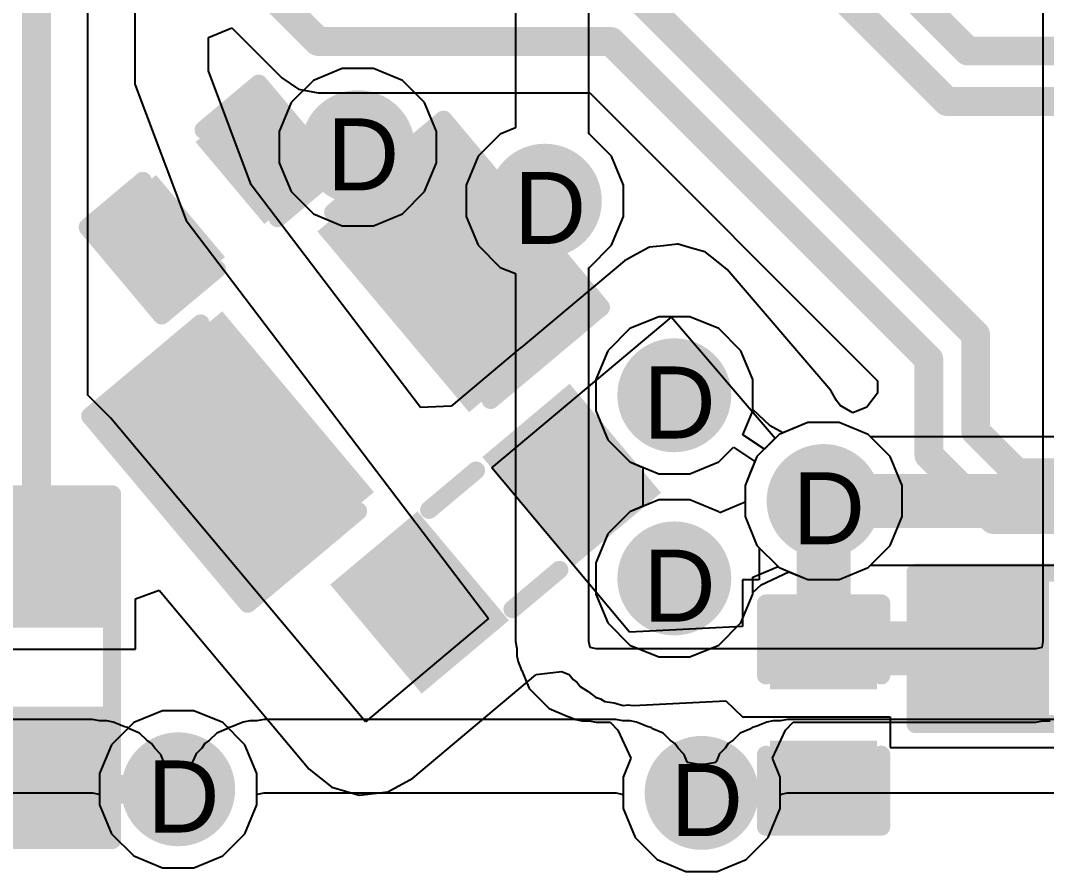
# Model space of a CAD drawing. Header units: inches. Extents: x 0 to 5032, y 0 to 5323.
# Drawn here: x 162.31 to 169.54, y 29.67 to 35.67 of the extents above; entities that cross this region are included whole.
import ezdxf

# ---------------------------------------------------------------- set-up
doc = ezdxf.new("R2010")
doc.units = ezdxf.units.IN
for name, color, linetype in [('Bottom Layer', 5, 'Continuous'), ('Bottom Solder', 6, 'Continuous'), ('Drill Drawing', 1, 'Continuous'), ('Layer 1', 16, 'Continuous'), ('Layer 2', 76, 'Continuous'), ('Top Layer', 1, 'Continuous'), ('Top Overlay', 2, 'Continuous'), ('Top Paste', 8, 'Continuous'), ('Top Solder', 216, 'Continuous'), ('Via Holes', 16, 'Continuous')]:
    doc.layers.add(name, color=color, linetype=linetype)
doc.styles.add('Arial', font='', dxfattribs={"height": 0.2})
doc.styles.get('Arial').set_extended_font_data('Arial')

# ---------------------------------------------------------------- blocks, each defined once
blk = doc.blocks.new('IND_0603__1608_M_______27')
at = {"layer": 'Top Layer'}
for points in [[(-1, 0.4), (-0.4, 0.4), (-0.4, -0.4), (-1, -0.4)], [(0.4, 0.4), (1, 0.4), (1, -0.4), (0.4, -0.4)]]:
    blk.add_hatch(color=1, dxfattribs=at).paths.add_polyline_path(points)
at = {"layer": 'Top Paste'}
for points in [[(-1, 0.4), (-0.4, 0.4), (-0.4, -0.4), (-1, -0.4)], [(0.4, 0.4), (1, 0.4), (1, -0.4), (0.4, -0.4)]]:
    blk.add_hatch(color=8, dxfattribs=at).paths.add_polyline_path(points)
at = {"layer": 'Top Solder'}
for points in [[(-1.1016, 0.5016), (-0.2984, 0.5016), (-0.2984, -0.5016), (-1.1016, -0.5016)], [(0.2984, 0.5016), (1.1016, 0.5016), (1.1016, -0.5016), (0.2984, -0.5016)]]:
    blk.add_hatch(color=216, dxfattribs=at).paths.add_polyline_path(points)
at = {"layer": 'Top Overlay'}
for points in [[(0.2286, 0.4572, 0.127, 0.127, 0), (-0.2032, 0.4572, 0.127, 0.127, 0)], [(0.2286, -0.4572, 0.127, 0.127, 0), (-0.2032, -0.4572, 0.127, 0.127, 0)]]:
    blk.add_lwpolyline(points, format="xyseb", dxfattribs=at)
for points in [[(-0.235, 0.4572, 0.0635, 0.0635, 1), (-0.1715, 0.4572, 0.0635, 0.0635, 1)], [(0.1968, 0.4572, 0.0635, 0.0635, 1), (0.2604, 0.4572, 0.0635, 0.0635, 1)], [(-0.2349, -0.4572, 0.0635, 0.0635, 1), (-0.1714, -0.4572, 0.0635, 0.0635, 1)], [(0.1968, -0.4572, 0.0635, 0.0635, 1), (0.2604, -0.4572, 0.0635, 0.0635, 1)]]:
    blk.add_lwpolyline(points, format="xyseb", close=True, dxfattribs=at)
blk = doc.blocks.new('C___0402_28')
at = {"layer": 'Top Layer'}
for points in [[(-0.6985, -0.3175), (-0.6985, 0.3175), (-0.2413, 0.3175), (-0.2413, -0.3175)], [(0.2413, -0.3175), (0.2413, 0.3175), (0.6985, 0.3175), (0.6985, -0.3175)]]:
    blk.add_hatch(color=1, dxfattribs=at).paths.add_polyline_path(points)
at = {"layer": 'Top Paste'}
for points in [[(-0.6985, -0.3175), (-0.6985, 0.3175), (-0.2413, 0.3175), (-0.2413, -0.3175)], [(0.2413, -0.3175), (0.2413, 0.3175), (0.6985, 0.3175), (0.6985, -0.3175)]]:
    blk.add_hatch(color=8, dxfattribs=at).paths.add_polyline_path(points)
at = {"layer": 'Top Solder'}
for points in [[(-0.7585, -0.3775), (-0.7585, 0.3775), (-0.1813, 0.3775), (-0.1813, -0.3775)], [(0.1813, -0.3775), (0.1813, 0.3775), (0.7585, 0.3775), (0.7585, -0.3775)]]:
    blk.add_hatch(color=216, dxfattribs=at).paths.add_polyline_path(points)
at = {"layer": 'Top Overlay'}
for points in [[(-0.7874, 0.4064, 0.127, 0.127, 0), (-0.7874, -0.4064, 0.127, 0.127, 0)], [(-0.7874, 0.4064, 0.127, 0.127, 0), (-0.2794, 0.4064, 0.127, 0.127, 0)], [(0.2794, 0.4064, 0.127, 0.127, 0), (0.7874, 0.4064, 0.127, 0.127, 0)], [(0.7874, 0.4064, 0.127, 0.127, 0), (0.7874, -0.4064, 0.127, 0.127, 0)], [(-0.7874, -0.4064, 0.127, 0.127, 0), (-0.2794, -0.4064, 0.127, 0.127, 0)], [(0.2794, -0.4064, 0.127, 0.127, 0), (0.7874, -0.4064, 0.127, 0.127, 0)]]:
    blk.add_lwpolyline(points, format="xyseb", dxfattribs=at)
for points in [[(-0.8191, 0.4064, 0.0635, 0.0635, 1), (-0.7556, 0.4064, 0.0635, 0.0635, 1)], [(-0.8191, 0.4064, 0.0635, 0.0635, 1), (-0.7556, 0.4064, 0.0635, 0.0635, 1)], [(-0.3111, 0.4064, 0.0635, 0.0635, 1), (-0.2477, 0.4064, 0.0635, 0.0635, 1)], [(0.2477, 0.4064, 0.0635, 0.0635, 1), (0.3111, 0.4064, 0.0635, 0.0635, 1)], [(0.7556, 0.4064, 0.0635, 0.0635, 1), (0.8191, 0.4064, 0.0635, 0.0635, 1)], [(0.7556, 0.4064, 0.0635, 0.0635, 1), (0.8191, 0.4064, 0.0635, 0.0635, 1)], [(-0.8191, -0.4064, 0.0635, 0.0635, 1), (-0.7556, -0.4064, 0.0635, 0.0635, 1)], [(-0.8191, -0.4064, 0.0635, 0.0635, 1), (-0.7556, -0.4064, 0.0635, 0.0635, 1)], [(-0.3111, -0.4064, 0.0635, 0.0635, 1), (-0.2477, -0.4064, 0.0635, 0.0635, 1)], [(0.2477, -0.4064, 0.0635, 0.0635, 1), (0.3111, -0.4064, 0.0635, 0.0635, 1)], [(0.7556, -0.4064, 0.0635, 0.0635, 1), (0.8191, -0.4064, 0.0635, 0.0635, 1)], [(0.7556, -0.4064, 0.0635, 0.0635, 1), (0.8191, -0.4064, 0.0635, 0.0635, 1)]]:
    blk.add_lwpolyline(points, format="xyseb", close=True, dxfattribs=at)
blk = doc.blocks.new('C___0402_42')
at = {"layer": 'Top Layer'}
for points in [[(-0.6985, -0.3175), (-0.6985, 0.3175), (-0.2413, 0.3175), (-0.2413, -0.3175)], [(0.2413, -0.3175), (0.2413, 0.3175), (0.6985, 0.3175), (0.6985, -0.3175)]]:
    blk.add_hatch(color=1, dxfattribs=at).paths.add_polyline_path(points)
at = {"layer": 'Top Paste'}
for points in [[(-0.6985, -0.3175), (-0.6985, 0.3175), (-0.2413, 0.3175), (-0.2413, -0.3175)], [(0.2413, -0.3175), (0.2413, 0.3175), (0.6985, 0.3175), (0.6985, -0.3175)]]:
    blk.add_hatch(color=8, dxfattribs=at).paths.add_polyline_path(points)
at = {"layer": 'Top Solder'}
for points in [[(-0.7585, -0.3775), (-0.7585, 0.3775), (-0.1813, 0.3775), (-0.1813, -0.3775)], [(0.1813, -0.3775), (0.1813, 0.3775), (0.7585, 0.3775), (0.7585, -0.3775)]]:
    blk.add_hatch(color=216, dxfattribs=at).paths.add_polyline_path(points)
at = {"layer": 'Top Overlay'}
for points in [[(-0.7874, -0.4064, 0.127, 0.127, 0), (-0.7874, 0.4064, 0.127, 0.127, 0)], [(-0.2794, 0.4064, 0.127, 0.127, 0), (-0.7874, 0.4064, 0.127, 0.127, 0)], [(0.7874, 0.4064, 0.127, 0.127, 0), (0.2794, 0.4064, 0.127, 0.127, 0)], [(0.7874, -0.4064, 0.127, 0.127, 0), (0.7874, 0.4064, 0.127, 0.127, 0)], [(-0.2794, -0.4064, 0.127, 0.127, 0), (-0.7874, -0.4064, 0.127, 0.127, 0)], [(0.7874, -0.4064, 0.127, 0.127, 0), (0.2794, -0.4064, 0.127, 0.127, 0)]]:
    blk.add_lwpolyline(points, format="xyseb", dxfattribs=at)
for points in [[(-0.8191, 0.4064, 0.0635, 0.0635, 1), (-0.7556, 0.4064, 0.0635, 0.0635, 1)], [(-0.8191, 0.4064, 0.0635, 0.0635, 1), (-0.7556, 0.4064, 0.0635, 0.0635, 1)], [(-0.3111, 0.4064, 0.0635, 0.0635, 1), (-0.2477, 0.4064, 0.0635, 0.0635, 1)], [(0.2476, 0.4064, 0.0635, 0.0635, 1), (0.3111, 0.4064, 0.0635, 0.0635, 1)], [(0.7556, 0.4064, 0.0635, 0.0635, 1), (0.8191, 0.4064, 0.0635, 0.0635, 1)], [(0.7556, 0.4064, 0.0635, 0.0635, 1), (0.8191, 0.4064, 0.0635, 0.0635, 1)], [(-0.8191, -0.4064, 0.0635, 0.0635, 1), (-0.7556, -0.4064, 0.0635, 0.0635, 1)], [(-0.8191, -0.4064, 0.0635, 0.0635, 1), (-0.7556, -0.4064, 0.0635, 0.0635, 1)], [(-0.3111, -0.4064, 0.0635, 0.0635, 1), (-0.2477, -0.4064, 0.0635, 0.0635, 1)], [(0.2477, -0.4064, 0.0635, 0.0635, 1), (0.3111, -0.4064, 0.0635, 0.0635, 1)], [(0.7556, -0.4064, 0.0635, 0.0635, 1), (0.8191, -0.4064, 0.0635, 0.0635, 1)], [(0.7556, -0.4064, 0.0635, 0.0635, 1), (0.8191, -0.4064, 0.0635, 0.0635, 1)]]:
    blk.add_lwpolyline(points, format="xyseb", close=True, dxfattribs=at)
blk = doc.blocks.new('C___0805_43')
at = {"layer": 'Top Layer'}
for points in [[(-1.524, 0.762), (-0.508, 0.762), (-0.508, -0.762), (-1.524, -0.762)], [(0.508, 0.762), (1.524, 0.762), (1.524, -0.762), (0.508, -0.762)]]:
    blk.add_hatch(color=1, dxfattribs=at).paths.add_polyline_path(points)
at = {"layer": 'Top Paste'}
for points in [[(-1.524, 0.762), (-0.508, 0.762), (-0.508, -0.762), (-1.524, -0.762)], [(0.508, 0.762), (1.524, 0.762), (1.524, -0.762), (0.508, -0.762)]]:
    blk.add_hatch(color=8, dxfattribs=at).paths.add_polyline_path(points)
at = {"layer": 'Top Solder'}
for points in [[(-1.594, 0.832), (-0.438, 0.832), (-0.438, -0.832), (-1.594, -0.832)], [(0.438, 0.832), (1.594, 0.832), (1.594, -0.832), (0.438, -0.832)]]:
    blk.add_hatch(color=216, dxfattribs=at).paths.add_polyline_path(points)
at = {"layer": 'Top Overlay'}
for points in [[(-0.6096, 0.8636, 0.127, 0.127, 0), (-1.6256, 0.8636, 0.127, 0.127, 0)], [(-1.6256, -0.8636, 0.127, 0.127, 0), (-1.6256, 0.8636, 0.127, 0.127, 0)], [(1.6256, 0.8636, 0.127, 0.127, 0), (0.6096, 0.8636, 0.127, 0.127, 0)], [(1.6256, -0.8636, 0.127, 0.127, 0), (1.6256, 0.8636, 0.127, 0.127, 0)], [(-0.6096, -0.8636, 0.127, 0.127, 0), (-1.6256, -0.8636, 0.127, 0.127, 0)], [(1.6256, -0.8636, 0.127, 0.127, 0), (0.6096, -0.8636, 0.127, 0.127, 0)]]:
    blk.add_lwpolyline(points, format="xyseb", dxfattribs=at)
for points in [[(-1.6573, 0.8636, 0.0635, 0.0635, 1), (-1.5938, 0.8636, 0.0635, 0.0635, 1)], [(-1.6573, 0.8636, 0.0635, 0.0635, 1), (-1.5938, 0.8636, 0.0635, 0.0635, 1)], [(-0.6413, 0.8636, 0.0635, 0.0635, 1), (-0.5778, 0.8636, 0.0635, 0.0635, 1)], [(0.5778, 0.8636, 0.0635, 0.0635, 1), (0.6413, 0.8636, 0.0635, 0.0635, 1)], [(1.5938, 0.8636, 0.0635, 0.0635, 1), (1.6574, 0.8636, 0.0635, 0.0635, 1)], [(1.5938, 0.8636, 0.0635, 0.0635, 1), (1.6574, 0.8636, 0.0635, 0.0635, 1)], [(-1.6574, -0.8636, 0.0635, 0.0635, 1), (-1.5938, -0.8636, 0.0635, 0.0635, 1)], [(-1.6574, -0.8636, 0.0635, 0.0635, 1), (-1.5938, -0.8636, 0.0635, 0.0635, 1)], [(-0.6413, -0.8636, 0.0635, 0.0635, 1), (-0.5778, -0.8636, 0.0635, 0.0635, 1)], [(0.5778, -0.8636, 0.0635, 0.0635, 1), (0.6413, -0.8636, 0.0635, 0.0635, 1)], [(1.5938, -0.8636, 0.0635, 0.0635, 1), (1.6573, -0.8636, 0.0635, 0.0635, 1)], [(1.5938, -0.8636, 0.0635, 0.0635, 1), (1.6573, -0.8636, 0.0635, 0.0635, 1)]]:
    blk.add_lwpolyline(points, format="xyseb", close=True, dxfattribs=at)
blk = doc.blocks.new('R___0603_82')
at = {"layer": 'Top Layer'}
for points in [[(-0.381, 0.4445), (-0.381, -0.4445), (-1.143, -0.4445), (-1.143, 0.4445)], [(1.143, 0.4445), (1.143, -0.4445), (0.381, -0.4445), (0.381, 0.4445)]]:
    blk.add_hatch(color=1, dxfattribs=at).paths.add_polyline_path(points)
at = {"layer": 'Top Paste'}
for points in [[(-0.381, 0.4445), (-0.381, -0.4445), (-1.143, -0.4445), (-1.143, 0.4445)], [(1.143, 0.4445), (1.143, -0.4445), (0.381, -0.4445), (0.381, 0.4445)]]:
    blk.add_hatch(color=8, dxfattribs=at).paths.add_polyline_path(points)
at = {"layer": 'Top Solder'}
for points in [[(-0.2794, 0.5461), (-0.2794, -0.5461), (-1.2446, -0.5461), (-1.2446, 0.5461)], [(1.2446, 0.5461), (1.2446, -0.5461), (0.2794, -0.5461), (0.2794, 0.5461)]]:
    blk.add_hatch(color=216, dxfattribs=at).paths.add_polyline_path(points)
at = {"layer": 'Top Overlay'}
for points in [[(-1.2192, 0.5334, 0.127, 0.127, 0), (1.2192, 0.5334, 0.127, 0.127, 0)], [(-1.2192, -0.5334, 0.127, 0.127, 0), (-1.2192, 0.5334, 0.127, 0.127, 0)], [(1.2192, -0.5334, 0.127, 0.127, 0), (1.2192, 0.5334, 0.127, 0.127, 0)], [(-1.2192, -0.5334, 0.127, 0.127, 0), (1.2192, -0.5334, 0.127, 0.127, 0)]]:
    blk.add_lwpolyline(points, format="xyseb", dxfattribs=at)
for points in [[(-1.25095, 0.5334, 0.0635, 0.0635, 1), (-1.18745, 0.5334, 0.0635, 0.0635, 1)], [(-1.25095, 0.5334, 0.0635, 0.0635, 1), (-1.18745, 0.5334, 0.0635, 0.0635, 1)], [(1.18745, 0.5334, 0.0635, 0.0635, 1), (1.25095, 0.5334, 0.0635, 0.0635, 1)], [(1.18745, 0.5334, 0.0635, 0.0635, 1), (1.25095, 0.5334, 0.0635, 0.0635, 1)], [(-1.25095, -0.5334, 0.0635, 0.0635, 1), (-1.18745, -0.5334, 0.0635, 0.0635, 1)], [(-1.25095, -0.5334, 0.0635, 0.0635, 1), (-1.18745, -0.5334, 0.0635, 0.0635, 1)], [(1.18745, -0.5334, 0.0635, 0.0635, 1), (1.25095, -0.5334, 0.0635, 0.0635, 1)], [(1.18745, -0.5334, 0.0635, 0.0635, 1), (1.25095, -0.5334, 0.0635, 0.0635, 1)]]:
    blk.add_lwpolyline(points, format="xyseb", close=True, dxfattribs=at)
blk = doc.blocks.new('R___0603_89')
at = {"layer": 'Top Layer'}
for points in [[(-0.381, 0.4445), (-0.381, -0.4445), (-1.143, -0.4445), (-1.143, 0.4445)], [(1.143, 0.4445), (1.143, -0.4445), (0.381, -0.4445), (0.381, 0.4445)]]:
    blk.add_hatch(color=1, dxfattribs=at).paths.add_polyline_path(points)
at = {"layer": 'Top Paste'}
for points in [[(-0.381, 0.4445), (-0.381, -0.4445), (-1.143, -0.4445), (-1.143, 0.4445)], [(1.143, 0.4445), (1.143, -0.4445), (0.381, -0.4445), (0.381, 0.4445)]]:
    blk.add_hatch(color=8, dxfattribs=at).paths.add_polyline_path(points)
at = {"layer": 'Top Solder'}
for points in [[(-0.2794, 0.5461), (-0.2794, -0.5461), (-1.2446, -0.5461), (-1.2446, 0.5461)], [(1.2446, 0.5461), (1.2446, -0.5461), (0.2794, -0.5461), (0.2794, 0.5461)]]:
    blk.add_hatch(color=216, dxfattribs=at).paths.add_polyline_path(points)
at = {"layer": 'Top Overlay'}
for points in [[(1.2192, 0.5334, 0.127, 0.127, 0), (-1.2192, 0.5334, 0.127, 0.127, 0)], [(-1.2192, -0.5334, 0.127, 0.127, 0), (-1.2192, 0.5334, 0.127, 0.127, 0)], [(1.2192, -0.5334, 0.127, 0.127, 0), (1.2192, 0.5334, 0.127, 0.127, 0)], [(1.2192, -0.5334, 0.127, 0.127, 0), (-1.2192, -0.5334, 0.127, 0.127, 0)]]:
    blk.add_lwpolyline(points, format="xyseb", dxfattribs=at)
for points in [[(-1.25095, 0.5334, 0.0635, 0.0635, 1), (-1.18745, 0.5334, 0.0635, 0.0635, 1)], [(-1.25095, 0.5334, 0.0635, 0.0635, 1), (-1.18745, 0.5334, 0.0635, 0.0635, 1)], [(1.18745, 0.5334, 0.0635, 0.0635, 1), (1.25095, 0.5334, 0.0635, 0.0635, 1)], [(1.18745, 0.5334, 0.0635, 0.0635, 1), (1.25095, 0.5334, 0.0635, 0.0635, 1)], [(-1.25095, -0.5334, 0.0635, 0.0635, 1), (-1.18745, -0.5334, 0.0635, 0.0635, 1)], [(-1.25095, -0.5334, 0.0635, 0.0635, 1), (-1.18745, -0.5334, 0.0635, 0.0635, 1)], [(1.18745, -0.5334, 0.0635, 0.0635, 1), (1.25095, -0.5334, 0.0635, 0.0635, 1)], [(1.18745, -0.5334, 0.0635, 0.0635, 1), (1.25095, -0.5334, 0.0635, 0.0635, 1)]]:
    blk.add_lwpolyline(points, format="xyseb", close=True, dxfattribs=at)

msp = doc.modelspace()

# ---------------------------------------------------------------- hatches: boundary and pattern name
at = {"layer": 'Bottom Layer'}
h = msp.add_hatch(color=5, dxfattribs=at)
edge = h.paths.add_edge_path()
edge.add_arc((164.6902, 34.778), 0.3, 0, 360)
h = msp.add_hatch(color=5, dxfattribs=at)
edge = h.paths.add_edge_path()
edge.add_arc((166.0082, 34.4004), 0.3, 0, 360)
h = msp.add_hatch(color=5, dxfattribs=at)
edge = h.paths.add_edge_path()
edge.add_arc((166.9209, 33.0288), 0.3, 0, 360)
h = msp.add_hatch(color=5, dxfattribs=at)
edge = h.paths.add_edge_path()
edge.add_arc((167.9734, 32.2834), 0.3, 0, 360)
h = msp.add_hatch(color=5, dxfattribs=at)
edge = h.paths.add_edge_path()
edge.add_arc((166.9209, 31.738), 0.3, 0, 360)
h = msp.add_hatch(color=5, dxfattribs=at)
edge = h.paths.add_edge_path()
edge.add_arc((163.4236, 30.2514), 0.3, 0, 360)
h = msp.add_hatch(color=5, dxfattribs=at)
edge = h.paths.add_edge_path()
edge.add_arc((167.1135, 30.226), 0.3, 0, 360)
at = {"layer": 'Bottom Solder'}
h = msp.add_hatch(color=6, dxfattribs=at)
edge = h.paths.add_edge_path()
edge.add_arc((164.6902, 34.778), 0.4016, 0, 360)
h = msp.add_hatch(color=6, dxfattribs=at)
edge = h.paths.add_edge_path()
edge.add_arc((166.0082, 34.4004), 0.4016, 0, 360)
h = msp.add_hatch(color=6, dxfattribs=at)
edge = h.paths.add_edge_path()
edge.add_arc((166.9209, 33.0288), 0.4016, 0, 360)
h = msp.add_hatch(color=6, dxfattribs=at)
edge = h.paths.add_edge_path()
edge.add_arc((167.9734, 32.2834), 0.4016, 0, 360)
h = msp.add_hatch(color=6, dxfattribs=at)
edge = h.paths.add_edge_path()
edge.add_arc((166.9209, 31.738), 0.4016, 0, 360)
h = msp.add_hatch(color=6, dxfattribs=at)
edge = h.paths.add_edge_path()
edge.add_arc((163.4236, 30.2514), 0.4016, 0, 360)
h = msp.add_hatch(color=6, dxfattribs=at)
edge = h.paths.add_edge_path()
edge.add_arc((167.1135, 30.226), 0.4016, 0, 360)
at = {"layer": 'Layer 1'}
h = msp.add_hatch(color=16, dxfattribs=at)
edge = h.paths.add_edge_path()
edge.add_arc((164.6902, 34.778), 0.3, 0, 360)
h = msp.add_hatch(color=16, dxfattribs=at)
edge = h.paths.add_edge_path()
edge.add_arc((166.0082, 34.4004), 0.3, 0, 360)
h = msp.add_hatch(color=16, dxfattribs=at)
edge = h.paths.add_edge_path()
edge.add_arc((166.9209, 33.0288), 0.3, 0, 360)
h = msp.add_hatch(color=16, dxfattribs=at)
edge = h.paths.add_edge_path()
edge.add_arc((167.9734, 32.2834), 0.3, 0, 360)
h = msp.add_hatch(color=16, dxfattribs=at)
edge = h.paths.add_edge_path()
edge.add_arc((166.9209, 31.738), 0.3, 0, 360)
h = msp.add_hatch(color=16, dxfattribs=at)
edge = h.paths.add_edge_path()
edge.add_arc((163.4236, 30.2514), 0.3, 0, 360)
h = msp.add_hatch(color=16, dxfattribs=at)
edge = h.paths.add_edge_path()
edge.add_arc((167.1135, 30.226), 0.3, 0, 360)
at = {"layer": 'Layer 2'}
h = msp.add_hatch(color=76, dxfattribs=at)
edge = h.paths.add_edge_path()
edge.add_arc((164.6902, 34.778), 0.3, 0, 360)
h = msp.add_hatch(color=76, dxfattribs=at)
edge = h.paths.add_edge_path()
edge.add_arc((166.0082, 34.4004), 0.3, 0, 360)
h = msp.add_hatch(color=76, dxfattribs=at)
edge = h.paths.add_edge_path()
edge.add_arc((166.9209, 33.0288), 0.3, 0, 360)
h = msp.add_hatch(color=76, dxfattribs=at)
edge = h.paths.add_edge_path()
edge.add_arc((167.9734, 32.2834), 0.3, 0, 360)
h = msp.add_hatch(color=76, dxfattribs=at)
edge = h.paths.add_edge_path()
edge.add_arc((166.9209, 31.738), 0.3, 0, 360)
h = msp.add_hatch(color=76, dxfattribs=at)
edge = h.paths.add_edge_path()
edge.add_arc((163.4236, 30.2514), 0.3, 0, 360)
h = msp.add_hatch(color=76, dxfattribs=at)
edge = h.paths.add_edge_path()
edge.add_arc((167.1135, 30.226), 0.3, 0, 360)
at = {"layer": 'Top Layer'}
h = msp.add_hatch(color=1, dxfattribs=at)
edge = h.paths.add_edge_path()
edge.add_arc((164.6902, 34.778), 0.3, 0, 360)
h = msp.add_hatch(color=1, dxfattribs=at)
edge = h.paths.add_edge_path()
edge.add_arc((166.0082, 34.4004), 0.3, 0, 360)
h = msp.add_hatch(color=1, dxfattribs=at)
edge = h.paths.add_edge_path()
edge.add_arc((166.9209, 33.0288), 0.3, 0, 360)
h = msp.add_hatch(color=1, dxfattribs=at)
edge = h.paths.add_edge_path()
edge.add_arc((167.9734, 32.2834), 0.3, 0, 360)
h = msp.add_hatch(color=1, dxfattribs=at)
edge = h.paths.add_edge_path()
edge.add_arc((166.9209, 31.738), 0.3, 0, 360)
h = msp.add_hatch(color=1, dxfattribs=at)
edge = h.paths.add_edge_path()
edge.add_arc((163.4236, 30.2514), 0.3, 0, 360)
h = msp.add_hatch(color=1, dxfattribs=at)
edge = h.paths.add_edge_path()
edge.add_arc((167.1135, 30.226), 0.3, 0, 360)
at = {"layer": 'Top Solder'}
h = msp.add_hatch(color=216, dxfattribs=at)
edge = h.paths.add_edge_path()
edge.add_arc((164.6902, 34.778), 0.4016, 0, 360)
h = msp.add_hatch(color=216, dxfattribs=at)
edge = h.paths.add_edge_path()
edge.add_arc((166.0082, 34.4004), 0.4016, 0, 360)
h = msp.add_hatch(color=216, dxfattribs=at)
edge = h.paths.add_edge_path()
edge.add_arc((166.9209, 33.0288), 0.4016, 0, 360)
h = msp.add_hatch(color=216, dxfattribs=at)
edge = h.paths.add_edge_path()
edge.add_arc((167.9734, 32.2834), 0.4016, 0, 360)
h = msp.add_hatch(color=216, dxfattribs=at)
edge = h.paths.add_edge_path()
edge.add_arc((166.9209, 31.738), 0.4016, 0, 360)
h = msp.add_hatch(color=216, dxfattribs=at)
edge = h.paths.add_edge_path()
edge.add_arc((163.4236, 30.2514), 0.4016, 0, 360)
h = msp.add_hatch(color=216, dxfattribs=at)
edge = h.paths.add_edge_path()
edge.add_arc((167.1135, 30.226), 0.4016, 0, 360)
at = {"layer": 'Via Holes'}
h = msp.add_hatch(color=7, dxfattribs=at)
edge = h.paths.add_edge_path()
edge.add_arc((164.6902, 34.778), 0.15, 0, 360)
h = msp.add_hatch(color=7, dxfattribs=at)
edge = h.paths.add_edge_path()
edge.add_arc((166.0082, 34.4004), 0.15, 0, 360)
h = msp.add_hatch(color=7, dxfattribs=at)
edge = h.paths.add_edge_path()
edge.add_arc((166.9209, 33.0288), 0.15, 0, 360)
h = msp.add_hatch(color=7, dxfattribs=at)
edge = h.paths.add_edge_path()
edge.add_arc((167.9734, 32.2834), 0.15, 0, 360)
h = msp.add_hatch(color=7, dxfattribs=at)
edge = h.paths.add_edge_path()
edge.add_arc((166.9209, 31.738), 0.15, 0, 360)
h = msp.add_hatch(color=7, dxfattribs=at)
edge = h.paths.add_edge_path()
edge.add_arc((163.4236, 30.2514), 0.15, 0, 360)
h = msp.add_hatch(color=7, dxfattribs=at)
edge = h.paths.add_edge_path()
edge.add_arc((167.1135, 30.226), 0.15, 0, 360)

# ---------------------------------------------------------------- linework, layer by layer
at = {"layer": 'Bottom Layer'}
for p, q in [((166.8107, 33.5828), (166.607, 33.4985)), ((167.0311, 33.5828), (166.8107, 33.5828)), ((167.2347, 33.4985), (167.0311, 33.5828)), ((166.607, 33.4985), (166.4512, 33.3426)), ((167.3905, 33.3426), (167.2347, 33.4985)), ((166.4512, 33.3426), (166.3669, 33.139)), ((167.4749, 33.139), (167.3905, 33.3426)), ((166.3669, 33.139), (166.3669, 32.9186)), ((167.4749, 32.9186), (167.4749, 33.139)), ((166.3669, 32.9186), (166.4512, 32.715)), ((167.4308, 32.8122), (167.4749, 32.9186)), ((167.8632, 32.8374), (167.6596, 32.7531)), ((168.0836, 32.8374), (167.8632, 32.8374)), ((168.2872, 32.7531), (168.0836, 32.8374)), ((167.405, 32.7498), (167.4308, 32.8122)), ((166.4512, 32.715), (166.607, 32.5592)), ((167.5557, 32.6491), (167.405, 32.7498)), ((167.5996, 32.693), (167.5557, 32.6491)), ((167.6596, 32.7531), (167.5996, 32.693)), ((168.3037, 32.7366), (168.2872, 32.7531)), ((172.9403, 32.7366), (168.3037, 32.7366)), ((167.2947, 32.6192), (167.3386, 32.6631)), ((167.3386, 32.6631), (167.4893, 32.5624)), ((166.607, 32.5592), (166.8107, 32.4748)), ((167.0311, 32.4748), (167.2347, 32.5592)), ((167.2347, 32.5592), (167.2947, 32.6192)), ((167.4893, 32.5624), (167.4635, 32.5)), ((166.8107, 32.4748), (167.0311, 32.4748)), ((167.4635, 32.5), (167.4194, 32.3936)), ((167.4194, 32.3936), (167.4194, 32.2744)), ((166.8107, 32.292), (166.607, 32.2077)), ((167.0311, 32.292), (166.8107, 32.292)), ((167.2347, 32.2077), (167.0311, 32.292)), ((167.4194, 32.2744), (167.2416, 32.2007)), ((166.607, 32.2077), (166.4512, 32.0518)), ((167.2416, 32.2007), (167.2347, 32.2077)), ((166.4512, 32.0518), (166.3669, 31.8482)), ((166.3669, 31.8482), (166.3669, 31.6278)), ((168.2872, 31.8137), (168.3037, 31.8302)), ((168.3037, 31.8302), (172.9403, 31.8302)), ((167.4749, 31.747), (167.6527, 31.8207)), ((167.6527, 31.8207), (167.6596, 31.8137)), ((167.6596, 31.8137), (167.8632, 31.7294)), ((168.0836, 31.7294), (168.2872, 31.8137)), ((167.4749, 31.6278), (167.4749, 31.747)), ((167.8632, 31.7294), (168.0836, 31.7294)), ((166.3669, 31.6278), (166.4512, 31.4242)), ((167.3905, 31.4242), (167.4749, 31.6278)), ((166.4512, 31.4242), (166.607, 31.2684)), ((167.2347, 31.2684), (167.3905, 31.4242)), ((166.607, 31.2684), (166.8107, 31.184)), ((167.0311, 31.184), (167.2347, 31.2684)), ((166.8107, 31.184), (167.0311, 31.184)), ((162.8186, 30.7439), (157.9326, 30.7439)), ((162.8686, 30.734), (162.8186, 30.7439)), ((164.0286, 30.7439), (163.9786, 30.734)), ((166.5085, 30.7439), (164.0286, 30.7439)), ((166.5586, 30.734), (166.5085, 30.7439)), ((167.7185, 30.7439), (167.6685, 30.734)), ((178.0243, 30.744), (167.7185, 30.7439)), ((162.9196, 30.734), (162.8686, 30.734)), ((162.9647, 30.725), (162.9196, 30.734)), ((163.0118, 30.7055), (162.9647, 30.725)), ((162.9647, 30.725), (162.9647, 30.725)), ((162.9647, 30.725), (162.9647, 30.725)), ((163.0168, 30.7045), (163.0118, 30.7055)), ((163.021, 30.7017), (163.0168, 30.7045)), ((163.0479, 30.6906), (163.021, 30.7017)), ((163.0678, 30.6866), (163.0479, 30.6906)), ((163.0847, 30.6753), (163.0678, 30.6866)), ((163.1514, 30.6477), (163.0847, 30.6753)), ((163.7625, 30.6753), (163.6958, 30.6477)), ((163.7794, 30.6866), (163.7625, 30.6753)), ((163.7993, 30.6906), (163.7794, 30.6866)), ((163.8262, 30.7017), (163.7993, 30.6906)), ((163.8304, 30.7045), (163.8262, 30.7017)), ((163.8354, 30.7055), (163.8304, 30.7045)), ((163.8825, 30.725), (163.8354, 30.7055)), ((163.9276, 30.734), (163.8825, 30.725)), ((163.8825, 30.725), (163.8825, 30.725)), ((163.9786, 30.734), (163.9276, 30.734)), ((166.6096, 30.734), (166.5586, 30.734)), ((166.6546, 30.725), (166.6096, 30.734)), ((166.6547, 30.725), (166.6546, 30.725)), ((166.6546, 30.725), (166.6546, 30.725)), ((166.7018, 30.7055), (166.6547, 30.725)), ((166.7067, 30.7045), (166.7018, 30.7055)), ((166.7109, 30.7017), (166.7067, 30.7045)), ((166.7378, 30.6906), (166.7109, 30.7017)), ((166.7577, 30.6866), (166.7378, 30.6906)), ((166.7746, 30.6753), (166.7577, 30.6866)), ((166.8413, 30.6477), (166.7746, 30.6753)), ((167.4524, 30.6753), (167.3858, 30.6477)), ((167.4693, 30.6866), (167.4524, 30.6753)), ((167.4893, 30.6906), (167.4693, 30.6866)), ((167.5161, 30.7017), (167.4893, 30.6906)), ((167.5203, 30.7045), (167.5161, 30.7017)), ((167.5253, 30.7055), (167.5203, 30.7045)), ((167.5725, 30.725), (167.5253, 30.7055)), ((167.6175, 30.734), (167.5725, 30.725)), ((167.5725, 30.725), (167.5725, 30.725)), ((167.6685, 30.734), (167.6175, 30.734)), ((163.2024, 30.5967), (163.1514, 30.6477)), ((163.1514, 30.6477), (163.1514, 30.6477)), ((163.1514, 30.6477), (163.1514, 30.6477)), ((163.2358, 30.5743), (163.2024, 30.5967)), ((163.6448, 30.5967), (163.6114, 30.5743)), ((163.6958, 30.6477), (163.6448, 30.5967)), ((163.6958, 30.6477), (163.6958, 30.6477)), ((166.8414, 30.6477), (166.8413, 30.6477)), ((166.8413, 30.6477), (166.8413, 30.6477)), ((166.8923, 30.5967), (166.8414, 30.6477)), ((166.9258, 30.5743), (166.8923, 30.5967)), ((167.3347, 30.5967), (167.3013, 30.5743)), ((167.3858, 30.6477), (167.3347, 30.5967)), ((167.3858, 30.6477), (167.3858, 30.6477)), ((163.2582, 30.5409), (163.2358, 30.5743)), ((163.2943, 30.5048), (163.2582, 30.5409)), ((163.589, 30.5409), (163.5529, 30.5048)), ((163.6114, 30.5743), (163.589, 30.5409)), ((166.9481, 30.5409), (166.9258, 30.5743)), ((166.9842, 30.5048), (166.9481, 30.5409)), ((167.2789, 30.5409), (167.2429, 30.5048)), ((167.3013, 30.5743), (167.2789, 30.5409)), ((163.2943, 30.5047), (163.2943, 30.5048)), ((163.2943, 30.5048), (163.2943, 30.5048)), ((163.3003, 30.4958), (163.2943, 30.5047)), ((163.3198, 30.4487), (163.3003, 30.4958)), ((163.5469, 30.4958), (163.5274, 30.4487)), ((163.5529, 30.5048), (163.5469, 30.4958)), ((163.5529, 30.5048), (163.5529, 30.5048)), ((166.9842, 30.5047), (166.9842, 30.5048)), ((166.9842, 30.5048), (166.9842, 30.5048)), ((166.9902, 30.4958), (166.9842, 30.5047)), ((167.0097, 30.4487), (166.9902, 30.4958)), ((167.2369, 30.4958), (167.2173, 30.4487)), ((167.2429, 30.5048), (167.2369, 30.4958)), ((167.2429, 30.5048), (167.2429, 30.5048)), ((163.3248, 30.4412), (163.3198, 30.4487)), ((163.4038, 30.4254), (163.3248, 30.4412)), ((163.4434, 30.4254), (163.4038, 30.4254)), ((163.5224, 30.4412), (163.4434, 30.4254)), ((163.5274, 30.4487), (163.5224, 30.4412)), ((167.0148, 30.4412), (167.0097, 30.4487)), ((167.0937, 30.4254), (167.0148, 30.4412)), ((167.1333, 30.4254), (167.0937, 30.4254)), ((167.2123, 30.4412), (167.1333, 30.4254)), ((167.2173, 30.4487), (167.2123, 30.4412)), ((159.8422, 30.226), (162.8186, 30.226)), ((162.8186, 30.226), (162.8636, 30.217)), ((162.8636, 30.217), (162.8696, 30.2081)), ((162.8696, 30.2081), (162.8696, 30.1412)), ((163.9776, 30.2081), (163.9836, 30.217)), ((163.9776, 30.1412), (163.9776, 30.2081)), ((163.9836, 30.217), (164.0286, 30.226)), ((164.0286, 30.226), (166.5085, 30.226)), ((166.5085, 30.226), (166.5536, 30.217)), ((166.5536, 30.217), (166.5595, 30.2081)), ((166.5595, 30.2081), (166.5595, 30.1158)), ((167.6675, 30.2081), (167.6735, 30.217)), ((167.6675, 30.1158), (167.6675, 30.2081)), ((167.6735, 30.217), (167.7185, 30.226)), ((167.7185, 30.226), (178.0243, 30.226)), ((162.8696, 30.1412), (162.9539, 29.9376)), ((163.8933, 29.9376), (163.9776, 30.1412)), ((166.5595, 30.1158), (166.6439, 29.9122)), ((167.5832, 29.9122), (167.6675, 30.1158)), ((162.9539, 29.9376), (163.1098, 29.7817)), ((163.7374, 29.7817), (163.8933, 29.9376)), ((166.6439, 29.9122), (166.7997, 29.7563)), ((167.4273, 29.7563), (167.5832, 29.9122)), ((163.1098, 29.7817), (163.3134, 29.6974)), ((163.5338, 29.6974), (163.7374, 29.7817)), ((166.7997, 29.7563), (167.0033, 29.672)), ((167.2237, 29.672), (167.4273, 29.7563)), ((163.3134, 29.6974), (163.5338, 29.6974)), ((167.0033, 29.672), (167.2237, 29.672))]:
    msp.add_line(p, q, dxfattribs=at)
msp.add_lwpolyline([(167.9734, 32.2834, 0.381, 0.381, 0), (173.2706, 32.2834, 0.381, 0.381, 0)], format="xyseb", dxfattribs=at)
msp.add_lwpolyline([(167.8782, 32.2834, 0.1905, 0.1905, 1), (168.0687, 32.2834, 0.1905, 0.1905, 1)], format="xyseb", close=True, dxfattribs=at)
at = {"layer": 'Layer 1'}
for p, q in [((166.8107, 33.5828), (166.607, 33.4985)), ((167.0311, 33.5828), (166.8107, 33.5828)), ((167.2347, 33.4985), (167.0311, 33.5828)), ((166.607, 33.4985), (166.4512, 33.3426)), ((167.3905, 33.3426), (167.2347, 33.4985)), ((166.4512, 33.3426), (166.3669, 33.139)), ((167.4749, 33.139), (167.3905, 33.3426)), ((166.3669, 33.139), (166.3669, 32.9186)), ((167.4749, 32.9275), (167.4749, 33.139)), ((166.3669, 32.9186), (166.4512, 32.715)), ((167.5957, 32.8134), (167.4749, 32.9275)), ((167.8632, 32.8374), (167.6857, 32.7639)), ((168.0836, 32.8374), (167.8632, 32.8374)), ((168.2872, 32.7531), (168.0836, 32.8374)), ((167.6857, 32.7639), (167.5957, 32.8134)), ((166.4512, 32.715), (166.607, 32.5592)), ((168.4431, 32.5972), (168.2872, 32.7531)), ((166.607, 32.5592), (166.6995, 32.5209)), ((168.5274, 32.3936), (168.4431, 32.5972)), ((166.6995, 32.5209), (166.6995, 32.246)), ((168.5274, 32.1732), (168.5274, 32.3936)), ((166.607, 32.2077), (166.4512, 32.0518)), ((166.6995, 32.246), (166.607, 32.2077)), ((168.4431, 31.9696), (168.5274, 32.1732)), ((166.4512, 32.0518), (166.3669, 31.8482)), ((168.2872, 31.8137), (168.4431, 31.9696)), ((166.3669, 31.8482), (166.3669, 31.6278)), ((167.5321, 31.6933), (167.7289, 31.7851)), ((167.7289, 31.7851), (167.8632, 31.7294)), ((168.0836, 31.7294), (168.2872, 31.8137)), ((167.4749, 31.6393), (167.5321, 31.6933)), ((167.8632, 31.7294), (168.0836, 31.7294)), ((166.3669, 31.6278), (166.4512, 31.4242)), ((167.3905, 31.4242), (167.4749, 31.6278)), ((167.4749, 31.6278), (167.4749, 31.6393)), ((166.4512, 31.4242), (166.607, 31.2684)), ((167.2347, 31.2684), (167.3905, 31.4242)), ((166.607, 31.2684), (166.8107, 31.184)), ((167.0311, 31.184), (167.2347, 31.2684)), ((166.8107, 31.184), (167.0311, 31.184))]:
    msp.add_line(p, q, dxfattribs=at)
at = {"layer": 'Layer 2'}
for p, q in [((169.5196, 38.3588), (169.5196, 31.293)), ((166.3192, 34.8712), (166.3192, 36.3982)), ((165.8012, 35.8802), (165.8012, 34.9143)), ((164.58, 35.332), (164.3764, 35.2477)), ((164.8004, 35.332), (164.58, 35.332)), ((165.0041, 35.2477), (164.8004, 35.332)), ((164.3764, 35.2477), (164.2206, 35.0918)), ((165.1599, 35.0918), (165.0041, 35.2477)), ((164.2206, 35.0918), (164.1362, 34.8882)), ((165.2442, 34.8882), (165.1599, 35.0918)), ((164.1362, 34.8882), (164.1362, 34.6678)), ((165.2442, 34.6678), (165.2442, 34.8882)), ((165.6944, 34.87), (165.5385, 34.7142)), ((165.8012, 34.9143), (165.6944, 34.87)), ((166.322, 34.87), (166.3192, 34.8712)), ((166.4779, 34.7142), (166.322, 34.87)), ((164.1362, 34.6678), (164.2206, 34.4642)), ((165.1599, 34.4642), (165.2442, 34.6678)), ((165.5385, 34.7142), (165.4542, 34.5106)), ((166.5622, 34.5106), (166.4779, 34.7142)), ((165.4542, 34.5106), (165.4542, 34.2902)), ((166.5622, 34.2902), (166.5622, 34.5106)), ((164.2206, 34.4642), (164.3764, 34.3084)), ((165.0041, 34.3084), (165.1599, 34.4642)), ((164.3764, 34.3084), (164.58, 34.224)), ((164.8004, 34.224), (165.0041, 34.3084)), ((165.4542, 34.2902), (165.5385, 34.0866)), ((166.4779, 34.0866), (166.5622, 34.2902)), ((164.58, 34.224), (164.8004, 34.224)), ((165.5385, 34.0866), (165.6944, 33.9307)), ((166.322, 33.9307), (166.4779, 34.0866)), ((165.6944, 33.9307), (165.8013, 33.8865)), ((166.3192, 33.9296), (166.322, 33.9307)), ((166.3192, 33.8865), (166.3192, 33.9296)), ((165.8013, 33.8865), (165.8012, 33.8864)), ((165.8012, 33.8864), (165.8012, 31.293)), ((166.3192, 33.8864), (166.3192, 33.8865)), ((166.3192, 33.8865), (166.3192, 33.8865)), ((166.3192, 31.293), (166.3192, 33.8864)), ((167.8632, 32.8374), (167.6596, 32.7531)), ((168.0836, 32.8374), (167.8632, 32.8374)), ((168.2872, 32.7531), (168.0836, 32.8374)), ((167.6596, 32.7531), (167.5038, 32.5972)), ((168.4431, 32.5972), (168.2872, 32.7531)), ((167.5038, 32.5972), (167.4194, 32.3936)), ((168.5274, 32.3936), (168.4431, 32.5972)), ((167.4194, 32.3936), (167.4194, 32.1732)), ((168.5274, 32.1732), (168.5274, 32.3936)), ((167.4194, 32.1732), (167.5038, 31.9696)), ((168.4431, 31.9696), (168.5274, 32.1732)), ((167.5038, 31.9696), (167.6596, 31.8137)), ((168.2872, 31.8137), (168.4431, 31.9696)), ((167.6596, 31.8137), (167.8632, 31.7294)), ((168.0836, 31.7294), (168.2872, 31.8137)), ((167.8632, 31.7294), (168.0836, 31.7294)), ((165.8012, 31.293), (165.8112, 31.243)), ((166.3277, 31.2505), (166.3192, 31.293)), ((166.3702, 31.242), (166.3277, 31.2505)), ((169.5111, 31.2505), (169.4686, 31.242)), ((169.5196, 31.293), (169.5111, 31.2505)), ((165.8112, 31.243), (165.8112, 31.192)), ((165.8112, 31.192), (165.8197, 31.1494)), ((169.4686, 31.242), (166.3702, 31.242)), ((165.8197, 31.1494), (165.8197, 31.1494)), ((165.8197, 31.1494), (165.8392, 31.1023)), ((165.8392, 31.1023), (165.8407, 31.0948)), ((165.8407, 31.0948), (165.8449, 31.0885)), ((165.8449, 31.0885), (165.897, 30.9627)), ((165.897, 30.9627), (165.9685, 30.8913)), ((165.9685, 30.8913), (166.0399, 30.8198)), ((166.0399, 30.8198), (166.1657, 30.7677)), ((163.3134, 30.8054), (163.1098, 30.7211)), ((163.5338, 30.8054), (163.3134, 30.8054)), ((163.7374, 30.7211), (163.5338, 30.8054)), ((166.1657, 30.7677), (166.172, 30.7635)), ((166.172, 30.7635), (166.1795, 30.762)), ((166.1795, 30.762), (166.2266, 30.7425)), ((166.2266, 30.7425), (166.2266, 30.7425)), ((166.2266, 30.7425), (166.2692, 30.734)), ((163.1098, 30.7211), (162.9539, 30.5652)), ((163.8933, 30.5652), (163.7374, 30.7211)), ((166.2692, 30.734), (166.3202, 30.734)), ((166.3202, 30.734), (166.3702, 30.724)), ((166.3702, 30.724), (166.4689, 30.724)), ((166.4689, 30.724), (166.5227, 30.6674)), ((166.5227, 30.6674), (166.615, 30.47)), ((167.6121, 30.47), (167.7043, 30.6674)), ((167.7043, 30.6674), (167.7582, 30.724)), ((167.7582, 30.724), (169.4686, 30.724)), ((169.4686, 30.724), (169.5186, 30.734)), ((169.5186, 30.734), (169.5696, 30.734)), ((162.9539, 30.5652), (162.8696, 30.3616)), ((163.9776, 30.3616), (163.8933, 30.5652)), ((166.615, 30.47), (166.5595, 30.3362)), ((167.6675, 30.3362), (167.6121, 30.47)), ((162.8696, 30.3616), (162.8696, 30.1412)), ((163.9776, 30.1412), (163.9776, 30.3616)), ((166.5595, 30.3362), (166.5595, 30.1158)), ((167.6675, 30.1158), (167.6675, 30.3362)), ((162.8696, 30.1412), (162.9539, 29.9376)), ((163.8933, 29.9376), (163.9776, 30.1412)), ((166.5595, 30.1158), (166.6439, 29.9122)), ((167.5832, 29.9122), (167.6675, 30.1158)), ((162.9539, 29.9376), (163.1098, 29.7817)), ((163.7374, 29.7817), (163.8933, 29.9376)), ((166.6439, 29.9122), (166.7997, 29.7563)), ((167.4273, 29.7563), (167.5832, 29.9122)), ((163.1098, 29.7817), (163.3134, 29.6974)), ((163.5338, 29.6974), (163.7374, 29.7817)), ((166.7997, 29.7563), (167.0033, 29.672)), ((167.2237, 29.672), (167.4273, 29.7563)), ((163.3134, 29.6974), (163.5338, 29.6974)), ((167.0033, 29.672), (167.2237, 29.672))]:
    msp.add_line(p, q, dxfattribs=at)
at = {"layer": 'Top Layer'}
for p, q in [((162.7871, 33.0288), (162.7871, 37.2577)), ((163.1188, 37.2577), (163.1188, 35.2222)), ((163.6368, 35.5515), (163.801, 35.6195)), ((163.801, 35.6195), (164.1545, 35.266)), ((163.6368, 35.316), (163.6368, 35.5515)), ((163.9373, 34.513), (163.6368, 35.316)), ((164.1545, 35.266), (164.1545, 35.266)), ((164.1545, 35.266), (164.2722, 35.1874)), ((163.1188, 35.2222), (163.4789, 34.2601)), ((164.2722, 35.1874), (164.4109, 35.1598)), ((164.4109, 35.1598), (164.4109, 35.1598)), ((164.4109, 35.1598), (166.3244, 35.1598)), ((166.3244, 35.1598), (168.3531, 33.1312)), ((165.1308, 32.943), (163.9373, 34.513)), ((163.4789, 34.2601), (165.612, 31.4543)), ((166.7403, 34.0706), (166.6548, 34.0226)), ((166.7434, 34.071), (166.7403, 34.0706)), ((166.7462, 34.0725), (166.7434, 34.071)), ((166.8436, 34.0831), (166.7462, 34.0725)), ((166.9409, 34.0947), (166.8436, 34.0831)), ((166.944, 34.0939), (166.9409, 34.0947)), ((166.9472, 34.0942), (166.944, 34.0939)), ((167.0412, 34.0666), (166.9472, 34.0942)), ((167.1355, 34.0402), (167.0412, 34.0666)), ((166.6548, 34.0226), (166.5689, 33.9756)), ((167.138, 34.0382), (167.1355, 34.0402)), ((167.1411, 34.0373), (167.138, 34.0382)), ((167.2174, 33.9759), (167.1411, 34.0373)), ((166.5689, 33.9756), (165.8379, 33.3644)), ((167.2944, 33.9153), (167.2174, 33.9759)), ((168.0253, 33.0625), (167.2944, 33.9153)), ((166.1702, 32.9671), (166.9011, 33.5783)), ((166.9011, 33.5783), (167.632, 32.7255)), ((165.8373, 33.3638), (165.347, 32.9525)), ((165.8377, 33.364), (165.8373, 33.3638)), ((165.8379, 33.3644), (165.8377, 33.364)), ((168.3531, 33.1312), (168.3531, 33.0426)), ((168.0653, 32.9915), (168.0253, 33.0625)), ((162.9465, 32.8694), (162.7871, 33.0288)), ((168.0891, 32.9557), (168.0653, 32.9915)), ((168.3531, 33.0426), (168.2788, 32.9453)), ((165.347, 32.9525), (165.1308, 32.943)), ((165.1308, 32.943), (165.1308, 32.943)), ((165.6336, 32.5168), (166.1702, 32.9671)), ((168.1804, 32.906), (168.0891, 32.9557)), ((168.2788, 32.9453), (168.1804, 32.906)), ((164.7446, 30.7265), (162.9465, 32.8694)), ((167.632, 32.7255), (167.5038, 32.5972)), ((167.5038, 32.5972), (167.4194, 32.3936)), ((166.6051, 31.3591), (165.6336, 32.5168)), ((167.4194, 32.3936), (167.4194, 32.1732)), ((167.4194, 32.1732), (167.5038, 31.9696)), ((167.5038, 31.9696), (167.5202, 31.9531)), ((167.5202, 31.9531), (167.5202, 31.7269)), ((167.5202, 31.7269), (167.4019, 31.7269)), ((167.4019, 31.7269), (167.4019, 31.3994)), ((163.1231, 31.5933), (163.2901, 31.6541)), ((163.2901, 31.6541), (164.3478, 30.3936)), ((163.1231, 31.2393), (163.1231, 31.5933)), ((165.612, 31.4543), (164.7446, 30.7265)), ((167.4019, 31.3994), (166.6051, 31.3591)), ((162.0225, 31.2393), (163.1231, 31.2393)), ((165.0776, 30.3297), (165.9449, 31.0575)), ((165.9449, 31.0575), (165.9473, 31.0606)), ((165.9473, 31.0606), (166.1252, 31.0807)), ((166.1252, 31.0807), (166.1794, 31.0606)), ((166.1794, 31.0606), (166.2083, 31.0262)), ((166.2083, 31.0262), (166.2363, 31.0037)), ((166.2363, 31.0037), (166.2578, 30.9748)), ((166.2578, 30.9748), (166.3144, 30.941)), ((166.3144, 30.941), (166.3659, 30.8997)), ((166.3659, 30.8997), (166.4004, 30.8896)), ((166.4004, 30.8896), (166.4313, 30.8712)), ((166.4313, 30.8712), (166.4965, 30.8616)), ((166.4965, 30.8616), (166.5599, 30.8431)), ((166.5599, 30.8431), (166.5956, 30.847)), ((166.5956, 30.847), (166.6312, 30.8418)), ((166.6312, 30.8418), (167.2831, 30.8748)), ((167.2831, 30.8748), (167.4019, 30.7617)), ((167.4019, 30.7617), (167.4019, 30.7617)), ((167.4019, 30.7617), (168.4437, 30.7617)), ((168.4437, 30.7617), (168.4437, 30.5458)), ((168.4437, 30.5458), (169.7137, 30.5458)), ((164.3478, 30.3936), (164.5055, 30.2671)), ((164.9004, 30.2325), (165.0776, 30.3297)), ((164.5055, 30.2671), (164.6995, 30.2105)), ((164.6995, 30.2105), (164.9004, 30.2325))]:
    msp.add_line(p, q, dxfattribs=at)
for points in [[(162.4246, 31.8743, 0.2032, 0.2032, 0), (162.4246, 38.2617, 0.2032, 0.2032, 0)], [(167.5392, 36.9069, 0.2032, 0.2032, 0), (168.9909, 35.4552, 0.2032, 0.2032, 0)], [(167.3919, 36.5513, 0.2032, 0.2032, 0), (168.8436, 35.0996, 0.2032, 0.2032, 0)], [(163.4966, 36.4367, 0.2032, 0.2032, 0), (164.4109, 35.5224, 0.2032, 0.2032, 0)], [(166.6219, 35.878, 0.2032, 0.2032, 0), (169.0458, 33.454, 0.2032, 0.2032, 0)], [(164.4109, 35.5224, 0.2032, 0.2032, 0), (166.4746, 35.5224, 0.2032, 0.2032, 0)], [(166.4746, 35.5224, 0.2032, 0.2032, 0), (168.7156, 33.2813, 0.2032, 0.2032, 0)], [(168.9909, 35.4552, 0.2032, 0.2032, 0), (175.4451, 35.4552, 0.2032, 0.2032, 0)], [(168.8436, 35.0996, 0.2032, 0.2032, 0), (175.2978, 35.0996, 0.2032, 0.2032, 0)], [(169.0458, 32.7736, 0.2032, 0.2032, 0), (169.0458, 33.454, 0.2032, 0.2032, 0)], [(168.7156, 32.6069, 0.2032, 0.2032, 0), (168.7156, 33.2813, 0.2032, 0.2032, 0)], [(169.0458, 32.7736, 0.2032, 0.2032, 0), (169.336, 32.4834, 0.2032, 0.2032, 0)], [(168.7156, 32.6069, 0.2032, 0.2032, 0), (169.1694, 32.1532, 0.2032, 0.2032, 0)], [(169.336, 32.4834, 0.2032, 0.2032, 0), (169.7217, 32.4834, 0.2032, 0.2032, 0)], [(167.9734, 31.2443, 0.381, 0.381, 0), (167.9734, 32.2834, 0.381, 0.381, 0)], [(169.1694, 32.1532, 0.2032, 0.2032, 0), (169.8585, 32.1532, 0.2032, 0.2032, 0)], [(167.9734, 31.2443, 0.381, 0.381, 0), (169.0787, 31.2443, 0.381, 0.381, 0)], [(162.4246, 30.3503, 0.2032, 0.2032, 0), (162.5235, 30.2514, 0.2032, 0.2032, 0)], [(162.5235, 30.2514, 0.2032, 0.2032, 0), (163.4236, 30.2514, 0.2032, 0.2032, 0)]]:
    msp.add_lwpolyline(points, format="xyseb", dxfattribs=at)
for points in [[(164.3601, 35.5224, 0.1016, 0.1016, 1), (164.4617, 35.5224, 0.1016, 0.1016, 1)], [(164.3601, 35.5224, 0.1016, 0.1016, 1), (164.4617, 35.5224, 0.1016, 0.1016, 1)], [(166.4238, 35.5224, 0.1016, 0.1016, 1), (166.5254, 35.5224, 0.1016, 0.1016, 1)], [(166.4238, 35.5224, 0.1016, 0.1016, 1), (166.5254, 35.5224, 0.1016, 0.1016, 1)], [(168.9401, 35.4552, 0.1016, 0.1016, 1), (169.0417, 35.4552, 0.1016, 0.1016, 1)], [(168.9401, 35.4552, 0.1016, 0.1016, 1), (169.0417, 35.4552, 0.1016, 0.1016, 1)], [(168.7928, 35.0996, 0.1016, 0.1016, 1), (168.8944, 35.0996, 0.1016, 0.1016, 1)], [(168.7928, 35.0996, 0.1016, 0.1016, 1), (168.8944, 35.0996, 0.1016, 0.1016, 1)], [(168.995, 33.454, 0.1016, 0.1016, 1), (169.0966, 33.454, 0.1016, 0.1016, 1)], [(168.995, 33.454, 0.1016, 0.1016, 1), (169.0966, 33.454, 0.1016, 0.1016, 1)], [(168.6648, 33.2813, 0.1016, 0.1016, 1), (168.7664, 33.2813, 0.1016, 0.1016, 1)], [(168.6648, 33.2813, 0.1016, 0.1016, 1), (168.7664, 33.2813, 0.1016, 0.1016, 1)], [(168.995, 32.7736, 0.1016, 0.1016, 1), (169.0966, 32.7736, 0.1016, 0.1016, 1)], [(168.995, 32.7736, 0.1016, 0.1016, 1), (169.0966, 32.7736, 0.1016, 0.1016, 1)], [(168.6648, 32.6069, 0.1016, 0.1016, 1), (168.7664, 32.6069, 0.1016, 0.1016, 1)], [(168.6648, 32.6069, 0.1016, 0.1016, 1), (168.7664, 32.6069, 0.1016, 0.1016, 1)], [(169.2852, 32.4834, 0.1016, 0.1016, 1), (169.3868, 32.4834, 0.1016, 0.1016, 1)], [(169.2852, 32.4834, 0.1016, 0.1016, 1), (169.3868, 32.4834, 0.1016, 0.1016, 1)], [(167.8782, 32.2834, 0.1905, 0.1905, 1), (168.0687, 32.2834, 0.1905, 0.1905, 1)], [(169.1186, 32.1532, 0.1016, 0.1016, 1), (169.2202, 32.1532, 0.1016, 0.1016, 1)], [(169.1186, 32.1532, 0.1016, 0.1016, 1), (169.2202, 32.1532, 0.1016, 0.1016, 1)], [(162.3738, 31.8743, 0.1016, 0.1016, 1), (162.4754, 31.8743, 0.1016, 0.1016, 1)], [(167.8782, 31.2443, 0.1905, 0.1905, 1), (168.0687, 31.2443, 0.1905, 0.1905, 1)], [(167.8782, 31.2443, 0.1905, 0.1905, 1), (168.0687, 31.2443, 0.1905, 0.1905, 1)], [(168.9835, 31.2443, 0.1905, 0.1905, 1), (169.174, 31.2443, 0.1905, 0.1905, 1)], [(162.3738, 30.3503, 0.1016, 0.1016, 1), (162.4754, 30.3503, 0.1016, 0.1016, 1)], [(162.4727, 30.2514, 0.1016, 0.1016, 1), (162.5743, 30.2514, 0.1016, 0.1016, 1)], [(162.4727, 30.2514, 0.1016, 0.1016, 1), (162.5743, 30.2514, 0.1016, 0.1016, 1)], [(163.3728, 30.2514, 0.1016, 0.1016, 1), (163.4744, 30.2514, 0.1016, 0.1016, 1)]]:
    msp.add_lwpolyline(points, format="xyseb", close=True, dxfattribs=at)

# ---------------------------------------------------------------- block references
for name, p, rotation in [('C___0402_42', (163.6495, 34.4088), 220), ('C___0805_43', (164.6038, 33.2653), 220), ('IND_0603__1608_M_______27', (165.6613, 32.0179), 220), ('R___0603_89', (162.4246, 31.1123), 270), ('C___0402_28', (167.9734, 30.7744), 90)]:
    msp.add_blockref(name, p, dxfattribs=dict(rotation=rotation))
msp.add_blockref('R___0603_82', (169.8407, 31.2443))

# ---------------------------------------------------------------- texts
at = {"layer": 'Drill Drawing', "style": 'Arial'}
for p in [(164.4702, 34.4733), (165.7881, 34.0957), (166.7008, 32.7241), (167.7533, 31.9787), (166.7008, 31.4333), (163.2035, 29.9467), (166.8935, 29.9213)]:
    msp.add_text('D', height=0.508, dxfattribs=at).set_placement(p)

doc.saveas('drawing.dxf')
